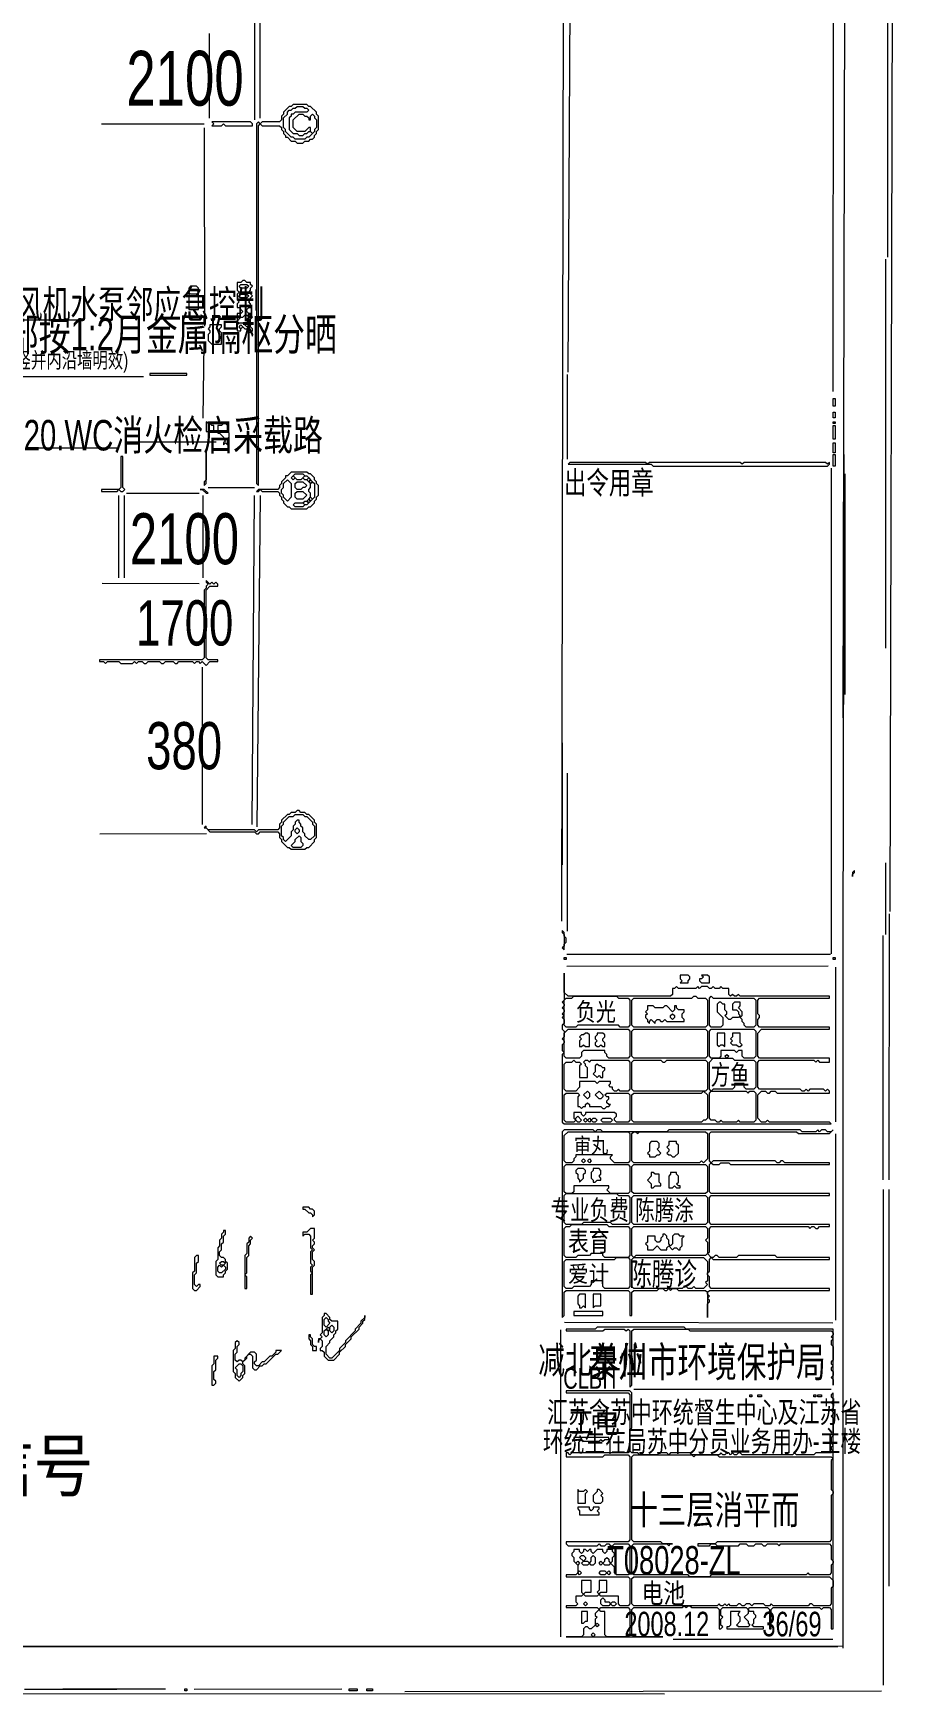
# Model space of a CAD drawing. Extents: x 10 to 1981, y 11 to 1392.
# Drawn here: x 1504 to 1949, y 19 to 878 of the extents above; entities that cross this region are included whole.
import ezdxf

# ---------------------------------------------------------------- set-up
doc = ezdxf.new("R2010")
doc.units = 0
for name, color, linetype, lineweight in [('OCR_TEXT', 6, 'Continuous', 0), ('TRACE_CURVE', 6, 'Continuous', 0), ('TRACE_STRAIGHT', 5, 'Continuous', 0), ('TRACE_TEXT_SYMBOL', 6, 'Continuous', 0)]:
    doc.layers.add(name, color=color, linetype=linetype, lineweight=lineweight)
doc.styles.add('wqy-unicode', font='wqy-unicode.lff')

msp = doc.modelspace()

# ---------------------------------------------------------------- linework, layer by layer
at = {"layer": 'TRACE_CURVE', "color": 6}
for points in [[(1638, 841), (1637, 840), (1636, 840), (1633, 837), (1633, 836), (1632, 835), (1632, 833), (1631, 832), (1622, 832), (1621, 831), (1620, 832), (1619, 831), (1619, 645), (1620, 644), (1620, 830), (1621, 831), (1622, 830), (1631, 830), (1632, 829), (1632, 828), (1633, 827), (1633, 826), (1634, 825), (1634, 824), (1635, 824), (1637, 822), (1639, 822), (1640, 821), (1643, 821), (1644, 822), (1646, 822), (1647, 823), (1648, 823), (1649, 824), (1649, 825), (1650, 826), (1650, 827), (1651, 828), (1651, 835), (1650, 836), (1650, 837), (1647, 840), (1646, 840), (1645, 841)], [(1639, 839), (1640, 840), (1643, 840), (1644, 839), (1645, 839), (1646, 838), (1645, 837), (1639, 837), (1638, 836), (1637, 836), (1637, 835), (1636, 834), (1636, 828), (1638, 826), (1640, 826), (1641, 825), (1643, 825), (1644, 826), (1645, 826), (1646, 827), (1647, 827), (1648, 826), (1646, 824), (1645, 824), (1644, 823), (1639, 823), (1638, 824), (1637, 824), (1634, 827), (1634, 828), (1633, 829), (1633, 834), (1635, 836), (1635, 837), (1636, 838), (1637, 838), (1638, 839)], [(1641, 836), (1643, 836), (1644, 835), (1645, 835), (1646, 834), (1646, 833), (1647, 833), (1647, 835), (1648, 836), (1649, 835), (1649, 834), (1650, 833), (1650, 829), (1649, 828), (1649, 827), (1648, 826), (1647, 827), (1647, 829), (1646, 829), (1644, 827), (1640, 827), (1638, 829), (1638, 833)], [(1782, 379), (1783, 380), (1805, 380), (1806, 379), (1811, 379), (1812, 378), (1812, 365), (1811, 364), (1807, 364), (1806, 365), (1785, 365), (1784, 364), (1779, 364), (1778, 365), (1778, 378), (1779, 379)], [(1844, 379), (1845, 380), (1846, 380), (1847, 379), (1851, 379), (1852, 378), (1852, 365), (1851, 364), (1814, 364), (1813, 365), (1813, 378), (1814, 379)], [(1853, 379), (1854, 380), (1855, 379), (1876, 379), (1877, 378), (1877, 365), (1876, 364), (1872, 364), (1871, 365), (1871, 366), (1870, 367), (1870, 368), (1869, 369), (1870, 370), (1870, 372), (1868, 374), (1869, 375), (1869, 377), (1866, 377), (1865, 376), (1865, 373), (1867, 373), (1868, 372), (1868, 371), (1869, 370), (1868, 369), (1865, 369), (1864, 368), (1863, 368), (1861, 370), (1862, 371), (1862, 372), (1861, 373), (1861, 376), (1860, 376), (1859, 377), (1858, 377), (1857, 376), (1857, 372), (1860, 369), (1860, 365), (1859, 364), (1854, 364), (1853, 365)], [(1780, 363), (1811, 363), (1812, 362), (1812, 349), (1811, 348), (1801, 348), (1800, 349), (1800, 350), (1799, 351), (1799, 352), (1788, 352), (1787, 351), (1787, 349), (1786, 348), (1779, 348), (1778, 349), (1778, 361)], [(1813, 362), (1814, 363), (1851, 363), (1852, 362), (1852, 349), (1851, 348), (1814, 348), (1813, 349)], [(1853, 362), (1854, 363), (1876, 363), (1877, 362), (1877, 349), (1876, 348), (1871, 348), (1870, 349), (1870, 352), (1868, 352), (1867, 351), (1866, 352), (1859, 352), (1859, 349), (1858, 348), (1854, 348), (1853, 349)], [(1782, 346), (1783, 347), (1784, 346), (1786, 346), (1787, 345), (1786, 344), (1786, 338), (1790, 338), (1790, 343), (1789, 344), (1789, 345), (1788, 346), (1789, 347), (1790, 347), (1791, 346), (1792, 347), (1811, 347), (1812, 346), (1812, 332), (1811, 331), (1807, 331), (1806, 332), (1805, 331), (1804, 331), (1803, 332), (1803, 333), (1802, 333), (1801, 334), (1802, 335), (1802, 336), (1796, 336), (1795, 335), (1794, 336), (1786, 336), (1786, 333), (1784, 331), (1779, 331), (1778, 332), (1778, 345), (1779, 346)], [(1813, 346), (1814, 347), (1828, 347), (1829, 346), (1830, 346), (1831, 347), (1851, 347), (1852, 346), (1852, 332), (1851, 331), (1814, 331), (1813, 332)], [(1855, 348), (1865, 348), (1866, 347), (1876, 347), (1877, 346), (1877, 333), (1876, 332), (1872, 332), (1871, 333), (1871, 335), (1866, 335), (1866, 333), (1865, 332), (1855, 332), (1854, 331), (1853, 332), (1853, 346)], [(1861, 349), (1862, 350), (1863, 349), (1862, 348)], [(1778, 329), (1779, 330), (1785, 330), (1786, 329), (1785, 328), (1785, 323), (1786, 323), (1787, 322), (1788, 323), (1789, 323), (1789, 324), (1790, 325), (1791, 324), (1791, 323), (1797, 323), (1798, 322), (1799, 322), (1800, 323), (1801, 323), (1802, 324), (1801, 324), (1800, 325), (1800, 326), (1801, 327), (1801, 328), (1800, 328), (1799, 329), (1800, 330), (1811, 330), (1812, 329), (1812, 316), (1811, 315), (1805, 315), (1804, 316), (1804, 317), (1805, 318), (1805, 319), (1804, 320), (1789, 320), (1789, 319), (1788, 318), (1787, 319), (1787, 320), (1783, 320), (1783, 317), (1784, 316), (1783, 315), (1779, 315), (1778, 316)], [(1790, 331), (1791, 330), (1791, 328), (1790, 327), (1788, 329)], [(1796, 331), (1798, 329), (1798, 328), (1797, 327), (1796, 327), (1794, 329)], [(1849, 330), (1850, 331), (1852, 329), (1852, 317), (1851, 316), (1850, 316), (1849, 315), (1814, 315), (1813, 316), (1813, 329), (1814, 330)], [(1853, 330), (1854, 331), (1872, 331), (1873, 330), (1874, 331), (1876, 331), (1877, 330), (1877, 316), (1876, 315), (1869, 315), (1868, 316), (1867, 315), (1860, 315), (1859, 316), (1858, 315), (1857, 315), (1856, 316), (1854, 316), (1853, 317)], [(1784, 317), (1785, 318), (1787, 316), (1786, 315), (1785, 315), (1784, 316)], [(1780, 310), (1811, 310), (1812, 309), (1812, 295), (1811, 294), (1804, 294), (1802, 296), (1802, 297), (1803, 298), (1784, 298), (1784, 297), (1783, 296), (1783, 295), (1782, 294), (1779, 294), (1778, 295), (1778, 308)], [(1788, 316), (1789, 317), (1790, 316), (1789, 315)], [(1790, 316), (1791, 317), (1792, 316), (1791, 315)], [(1792, 316), (1793, 317), (1794, 317), (1795, 316), (1794, 315), (1793, 315)], [(1797, 316), (1798, 317), (1802, 317), (1803, 316), (1802, 315), (1798, 315)], [(1813, 309), (1814, 310), (1815, 310), (1816, 309), (1817, 310), (1851, 310), (1852, 309), (1852, 296), (1850, 294), (1849, 295), (1848, 294), (1814, 294), (1813, 295)], [(1778, 292), (1779, 293), (1811, 293), (1812, 292), (1812, 279), (1811, 278), (1802, 278), (1800, 280), (1801, 281), (1801, 282), (1783, 282), (1783, 279), (1782, 278), (1779, 278), (1778, 279)], [(1787, 295), (1788, 296), (1789, 295), (1788, 294)], [(1790, 295), (1791, 296), (1792, 295), (1791, 294)], [(1813, 292), (1814, 293), (1851, 293), (1852, 292), (1852, 279), (1851, 278), (1814, 278), (1813, 279)], [(1778, 277), (1779, 278), (1805, 278), (1806, 277), (1811, 277), (1812, 276), (1812, 263), (1811, 262), (1803, 262), (1802, 263), (1788, 263), (1787, 262), (1779, 262), (1778, 263)], [(1813, 276), (1814, 277), (1851, 277), (1852, 276), (1852, 263), (1851, 262), (1814, 262), (1813, 263)], [(1781, 261), (1782, 262), (1800, 262), (1801, 261), (1811, 261), (1812, 260), (1812, 246), (1811, 245), (1799, 245), (1798, 246), (1798, 247), (1792, 247), (1791, 246), (1785, 246), (1784, 245), (1779, 245), (1778, 246), (1778, 260), (1779, 261)], [(1813, 260), (1814, 261), (1851, 261), (1852, 260), (1852, 255), (1851, 254), (1852, 253), (1852, 247), (1851, 246), (1815, 246), (1814, 245), (1813, 246)], [(1804, 244), (1805, 245), (1811, 245), (1812, 244), (1812, 230), (1811, 229), (1799, 229), (1798, 230), (1798, 233), (1792, 233), (1792, 231), (1791, 230), (1783, 230), (1782, 229), (1779, 229), (1778, 230), (1778, 243), (1779, 244)], [(1813, 244), (1814, 245), (1850, 245), (1852, 243), (1852, 233), (1851, 232), (1852, 231), (1850, 229), (1846, 229), (1845, 230), (1844, 229), (1842, 229), (1841, 230), (1840, 230), (1839, 229), (1814, 229), (1813, 230)], [(1813, 142), (1814, 143), (1844, 143), (1845, 142), (1846, 143), (1857, 143), (1858, 142), (1916, 142), (1917, 141), (1916, 140), (1916, 125), (1917, 124), (1917, 123), (1916, 122), (1916, 99), (1915, 98), (1857, 98), (1856, 97), (1847, 97), (1847, 96), (1853, 96), (1854, 97), (1856, 97), (1857, 96), (1868, 96), (1869, 97), (1872, 97), (1873, 96), (1876, 96), (1877, 97), (1880, 97), (1881, 96), (1882, 96), (1883, 97), (1888, 97), (1889, 96), (1890, 97), (1915, 97), (1916, 96), (1916, 89), (1917, 88), (1917, 87), (1916, 86), (1916, 82), (1915, 81), (1905, 81), (1904, 82), (1903, 81), (1854, 81), (1853, 80), (1843, 80), (1842, 81), (1814, 81), (1813, 82), (1813, 96), (1814, 97), (1831, 97), (1832, 96), (1833, 97), (1834, 97), (1829, 97), (1828, 98), (1814, 98), (1813, 99)], [(1784, 87), (1785, 88), (1786, 87), (1785, 86)], [(1786, 90), (1787, 91), (1788, 91), (1789, 90), (1789, 89), (1788, 88)], [(1787, 87), (1788, 88), (1790, 88), (1791, 87), (1790, 86), (1788, 86)], [(1792, 90), (1793, 91), (1794, 90), (1794, 87), (1793, 86), (1792, 86), (1791, 87), (1792, 88)], [(1796, 87), (1797, 88), (1798, 87), (1797, 86)], [(1799, 89), (1800, 90), (1801, 89), (1801, 88), (1802, 87), (1801, 86), (1799, 86), (1798, 87), (1799, 88)], [(1785, 82), (1786, 83), (1787, 82), (1786, 81)], [(1796, 82), (1797, 83), (1799, 83), (1800, 82), (1799, 81), (1797, 81)], [(1800, 82), (1801, 83), (1802, 82), (1801, 81)], [(1813, 79), (1814, 80), (1915, 80), (1917, 78), (1917, 75), (1916, 74), (1916, 66), (1915, 65), (1907, 65), (1906, 66), (1905, 66), (1904, 65), (1886, 65), (1885, 66), (1884, 65), (1882, 65), (1881, 66), (1876, 66), (1875, 65), (1874, 66), (1872, 66), (1871, 65), (1870, 65), (1869, 66), (1868, 66), (1867, 65), (1864, 65), (1863, 66), (1862, 65), (1861, 66), (1860, 65), (1859, 65), (1858, 66), (1857, 65), (1814, 65), (1813, 66)], [(1797, 68), (1798, 69), (1799, 68), (1799, 67), (1801, 67), (1802, 66), (1801, 65), (1798, 65), (1797, 66)], [(1788, 66), (1789, 67), (1790, 66), (1789, 65)], [(1796, 63), (1797, 64), (1811, 64), (1812, 63), (1812, 50), (1811, 49), (1800, 49), (1799, 50), (1799, 62), (1797, 62)], [(1802, 66), (1803, 67), (1804, 67), (1805, 66), (1804, 65), (1803, 65)], [(1794, 55), (1795, 56), (1796, 55), (1795, 54)], [(1792, 50), (1793, 51), (1794, 50), (1793, 49)]]:
    msp.add_lwpolyline(points, close=True, dxfattribs=at)
for points in [[(1778, 392), (1778, 378), (1777, 377), (1778, 376), (1778, 375), (1777, 374), (1778, 373), (1778, 372), (1777, 371), (1778, 370), (1777, 369), (1778, 368), (1778, 366), (1777, 365), (1777, 363), (1778, 362), (1778, 359), (1777, 358), (1778, 357), (1778, 356), (1777, 355), (1777, 352), (1778, 351), (1777, 350), (1777, 315), (1778, 314), (1916, 314), (1915, 315), (1884, 315), (1883, 316), (1882, 315), (1880, 315), (1878, 317), (1878, 329), (1880, 331), (1882, 331), (1883, 330), (1884, 330), (1885, 331), (1887, 331), (1888, 330), (1915, 330), (1915, 331), (1914, 332), (1913, 331), (1912, 332), (1905, 332), (1904, 331), (1903, 332), (1902, 331), (1901, 331), (1900, 332), (1879, 332), (1878, 333), (1878, 346), (1879, 347), (1907, 347), (1908, 346), (1909, 347), (1910, 346), (1915, 346), (1915, 348), (1879, 348), (1878, 349)], [(1878, 349), (1878, 361), (1880, 363), (1915, 363), (1915, 364), (1879, 364), (1878, 365), (1878, 368), (1879, 369), (1879, 370), (1878, 371), (1878, 378), (1879, 379), (1915, 379), (1915, 380), (1869, 380), (1868, 381), (1867, 380), (1866, 380), (1865, 381), (1864, 380), (1863, 381), (1863, 384), (1860, 384), (1859, 385), (1858, 384), (1856, 384), (1855, 385), (1854, 384), (1853, 384), (1852, 385), (1849, 385), (1848, 384), (1847, 385), (1846, 384), (1837, 384), (1836, 385), (1835, 384), (1834, 384), (1834, 381), (1833, 380), (1780, 380), (1778, 382), (1778, 392)], [(1778, 311), (1777, 310), (1777, 214), (1778, 215), (1778, 227), (1779, 228), (1811, 228), (1812, 227), (1812, 215), (1813, 215), (1813, 227), (1814, 228), (1826, 228), (1827, 229), (1829, 229), (1830, 228), (1831, 228), (1832, 229), (1833, 228), (1834, 229), (1836, 229), (1837, 228), (1851, 228), (1852, 227), (1852, 214), (1852, 221), (1853, 222), (1853, 223), (1852, 224), (1853, 225), (1852, 226), (1852, 227), (1853, 228), (1915, 228), (1915, 229), (1854, 229), (1853, 230), (1853, 235), (1852, 236), (1852, 237), (1853, 238), (1853, 244), (1854, 245), (1855, 244), (1915, 244), (1915, 245), (1888, 245), (1887, 246), (1868, 246), (1867, 245), (1858, 245), (1857, 246), (1856, 246), (1855, 245), (1854, 245), (1852, 247), (1853, 248), (1853, 260), (1854, 261), (1904, 261), (1905, 260), (1906, 261), (1907, 261), (1908, 260)], [(1908, 260), (1909, 260), (1910, 261), (1915, 261), (1915, 262), (1854, 262), (1853, 263), (1853, 276), (1854, 277), (1915, 277), (1915, 278), (1854, 278), (1853, 279), (1853, 293), (1854, 294), (1855, 293), (1858, 293), (1859, 294), (1863, 294), (1864, 293), (1915, 293), (1915, 294), (1892, 294), (1891, 295), (1890, 295), (1889, 294), (1888, 294), (1887, 295), (1855, 295), (1854, 294), (1853, 295), (1853, 309), (1854, 310), (1898, 310), (1899, 309), (1915, 309), (1917, 311), (1916, 310), (1914, 310), (1913, 311), (1911, 311), (1910, 310), (1909, 311), (1908, 310), (1901, 310), (1900, 311), (1832, 311), (1831, 310), (1798, 310), (1797, 311), (1795, 311), (1794, 310), (1793, 311), (1778, 311)], [(1779, 176), (1779, 175), (1811, 175), (1812, 174), (1812, 145), (1811, 144), (1782, 144), (1781, 143), (1780, 144), (1779, 144), (1779, 142), (1798, 142), (1799, 143), (1811, 143), (1812, 142), (1812, 99), (1811, 98), (1779, 98), (1779, 97), (1780, 96), (1795, 96), (1796, 97), (1797, 96), (1799, 96), (1800, 97), (1801, 97), (1802, 96), (1803, 96), (1804, 97), (1811, 97), (1812, 96), (1812, 82), (1811, 81), (1805, 81), (1804, 82), (1804, 85), (1802, 87), (1803, 88), (1803, 90), (1804, 91), (1804, 92), (1803, 93), (1803, 94), (1800, 94), (1800, 93), (1799, 92), (1798, 93), (1798, 94), (1795, 94), (1793, 92), (1792, 93), (1792, 94), (1791, 94), (1790, 93), (1789, 94), (1788, 94), (1788, 93), (1787, 92), (1786, 93), (1786, 94), (1783, 94), (1783, 93), (1782, 92), (1782, 91)], [(1917, 172), (1917, 171), (1916, 170), (1917, 169), (1917, 167), (1916, 166), (1917, 165), (1917, 164), (1916, 163), (1917, 162), (1917, 153), (1916, 152), (1916, 149), (1917, 148), (1916, 147), (1916, 146), (1917, 145), (1916, 144), (1908, 144), (1907, 143), (1898, 143), (1897, 144), (1896, 143), (1870, 143), (1869, 144), (1868, 144), (1867, 143), (1866, 143), (1865, 144), (1864, 143), (1863, 144), (1862, 144), (1861, 143), (1860, 143), (1859, 144), (1858, 143), (1844, 143), (1843, 144), (1833, 144), (1832, 143), (1831, 144), (1827, 144), (1826, 143), (1817, 143), (1816, 144), (1813, 144), (1812, 145), (1812, 156), (1813, 157), (1813, 175), (1812, 176), (1779, 176)], [(1842, 65), (1843, 65), (1844, 64), (1857, 64), (1858, 63), (1858, 53), (1859, 53), (1860, 54), (1859, 55), (1859, 58), (1860, 59), (1859, 60), (1859, 63), (1860, 64), (1872, 64), (1873, 63), (1873, 61), (1871, 59), (1873, 57), (1873, 56), (1874, 55), (1873, 54), (1868, 54), (1867, 55), (1869, 57), (1869, 59), (1868, 60), (1868, 61), (1869, 62), (1864, 62), (1864, 55), (1863, 54), (1862, 54), (1862, 53), (1881, 53), (1881, 54), (1876, 54), (1875, 55), (1876, 56), (1876, 58), (1877, 59), (1877, 60), (1876, 61), (1876, 62), (1874, 62), (1873, 63), (1874, 64), (1883, 64), (1884, 63), (1884, 53), (1885, 53), (1885, 63), (1886, 64), (1910, 64), (1911, 63), (1912, 64), (1915, 64), (1916, 63), (1916, 53), (1917, 53), (1917, 175), (1916, 174), (1916, 173), (1917, 172)], [(1782, 91), (1783, 90), (1783, 88), (1785, 86), (1785, 82), (1784, 81), (1779, 81), (1779, 80), (1811, 80), (1812, 79), (1812, 66), (1811, 65), (1807, 65), (1806, 66), (1806, 70), (1797, 70), (1796, 71), (1797, 72), (1800, 72), (1800, 78), (1796, 78), (1796, 73), (1795, 72), (1796, 71), (1795, 70), (1789, 70), (1788, 71), (1789, 72), (1792, 72), (1792, 78), (1787, 78), (1787, 72), (1788, 71), (1787, 70), (1784, 70), (1784, 67), (1785, 66), (1784, 65), (1779, 65), (1779, 64), (1795, 64), (1796, 63), (1794, 61), (1794, 60), (1795, 59), (1794, 58), (1794, 55), (1792, 53), (1791, 53), (1790, 54), (1789, 54), (1788, 53), (1788, 50), (1787, 49), (1779, 49), (1829, 49), (1814, 49), (1813, 50), (1813, 63), (1814, 64), (1839, 64), (1840, 65), (1841, 64), (1842, 65)]]:
    msp.add_lwpolyline(points, dxfattribs=at)
at = {"layer": 'TRACE_STRAIGHT', "color": 5}
for p, q in [((1922.11, 523.88), (1924.33, 1371.38)), ((1946.39, 423.87), (1948.8, 1372.63)), ((1776.87, 418.87), (1778.11, 1223.88)), ((1945, 1153), (1945, 762)), ((1618, 1006), (1618, 833)), ((1620.85, 833.87), (1620.98, 1005.13)), ((1916.99, 692.62), (1917.07, 907.63)), ((1780.04, 702.62), (1781.17, 892.62)), ((1594.69, 833.88), (1594.7, 877.62)), ((1539, 831), (1592, 831)), ((1591.97, 828.88), (1592.24, 726.37)), ((1944, 761), (1944, 560)), ((1443.12, 729.54), (1528.12, 729.72)), ((1591.52, 678.87), (1591.92, 717.64)), ((1435.62, 700.38), (1560.63, 700.45)), ((1779.66, 657.62), (1779.76, 701.38)), ((1504.37, 663.58), (1546.87, 663.44)), ((1551.87, 666.53), (1598.12, 666.57)), ((1916, 653), (1916, 402)), ((1922.09, 401.37), (1922.73, 660.12)), ((1923, 650), (1923, 536)), ((1547.84, 596.38), (1547.87, 638.88)), ((1550.87, 596.37), (1550.88, 638.87)), ((1551.88, 640), (1589.38, 640.12)), ((1591.28, 638.88), (1591.31, 596.37)), ((1594, 643), (1618, 643)), ((1616.8, 468.87), (1617.99, 638.88)), ((1619.39, 467.62), (1621.13, 638.87)), ((1539.38, 593.54), (1589.39, 593.37)), ((1591.15, 468.88), (1591.16, 550.12)), ((1777, 511), (1777, 448)), ((1779.69, 413.62), (1779.71, 495.38)), ((1538.12, 463.93), (1593.13, 464.07)), ((1944, 449), (1944, 412)), ((1922, 431), (1922, 43)), ((1945.87, 285.13), (1946.02, 422.62)), ((1942.84, 285.12), (1942.88, 411.38)), ((1779.37, 395.62), (1914.37, 395.67)), ((1779.38, 401.85), (1915.62, 401.85)), ((1918.12, 395.12), (1918.12, 315.12)), ((1918.12, 308.88), (1918.12, 212.62)), ((1942.86, 280.12), (1942.86, 23.88)), ((1945.88, 75.12), (1945.92, 280.13)), ((1776.09, 207.63), (1776.11, 48.87)), ((1778.12, 211.61), (1916.87, 211.3)), ((1814, 177), (1916, 177)), ((18.13, 42.7), (1919.38, 43.99)), ((1125.62, 43.9), (1921.87, 44.18)), ((1834.38, 47.79), (1916.88, 47.74)), ((1261.87, 19.6), (1829.88, 19.48)), ((1499.12, 21.88), (1546.88, 21.91)), ((1519, 22), (1572, 22)), ((1586.87, 21.86), (1663.13, 21.98)), ((1695.63, 20.64), (1941.88, 20.93))]:
    msp.add_line(p, q, dxfattribs=at)
at = {"layer": 'TRACE_TEXT_SYMBOL', "color": 6}
for points in [[(1596, 832), (1597, 831), (1596, 830), (1601, 830), (1602, 831), (1603, 830), (1617, 830), (1617, 831), (1616, 832)], [(1585, 747), (1584, 746), (1584, 735), (1589, 735), (1589, 746), (1588, 747)], [(1612, 750), (1611, 749), (1609, 749), (1609, 745), (1610, 744), (1609, 743), (1609, 740), (1610, 739), (1609, 738), (1609, 736), (1610, 736), (1612, 734), (1611, 733), (1609, 733), (1609, 729), (1610, 728), (1609, 727), (1609, 724), (1611, 724), (1611, 725), (1612, 726), (1613, 725), (1614, 725), (1616, 723), (1617, 724), (1617, 725), (1616, 726), (1616, 730), (1617, 731), (1616, 732), (1616, 733), (1615, 733), (1614, 734), (1614, 735), (1615, 736), (1616, 736), (1616, 738), (1615, 739), (1616, 740), (1616, 741), (1617, 742), (1615, 744), (1616, 745), (1616, 746), (1617, 747), (1616, 748), (1616, 749), (1614, 749), (1613, 750)], [(1610, 747), (1611, 748), (1614, 748), (1615, 747), (1614, 746), (1611, 746)], [(1584, 744), (1585, 745), (1588, 745), (1589, 744), (1588, 743), (1585, 743)], [(1610, 742), (1611, 743), (1614, 743), (1615, 742), (1614, 741), (1611, 741)], [(1612, 731), (1613, 732), (1614, 732), (1615, 731), (1614, 730), (1614, 729), (1615, 729), (1616, 728), (1616, 727), (1615, 726), (1614, 726), (1612, 728), (1610, 728), (1609, 729), (1611, 731)], [(1595, 727), (1595, 726), (1594, 725), (1595, 724), (1595, 723), (1594, 722), (1594, 719), (1596, 717), (1601, 717), (1601, 723), (1600, 724), (1600, 725), (1601, 726), (1601, 727)], [(1610, 726), (1611, 727), (1612, 726), (1611, 725)], [(1564, 702), (1564, 701), (1583, 701), (1583, 702)], [(1917, 689), (1918, 689), (1918, 685), (1917, 685)], [(1917, 682), (1918, 682), (1918, 679), (1917, 679)], [(1593, 677), (1593, 672), (1597, 672), (1597, 675), (1596, 675), (1595, 676), (1594, 676)], [(1602, 676), (1601, 675), (1599, 675), (1599, 671), (1600, 671), (1602, 669), (1602, 668), (1603, 667), (1602, 666), (1602, 665), (1603, 666), (1604, 665), (1604, 668), (1605, 669), (1605, 671), (1604, 672), (1604, 675), (1603, 676)], [(1917, 677), (1918, 677), (1918, 676), (1917, 676)], [(1917, 675), (1918, 675), (1918, 668), (1917, 668)], [(1593, 662), (1593, 647), (1592, 646), (1592, 644), (1593, 645)], [(1917, 666), (1918, 666), (1918, 661), (1917, 661)], [(1549, 659), (1549, 643), (1548, 642), (1539, 642), (1539, 641), (1547, 641), (1548, 642), (1549, 641), (1550, 641), (1551, 642), (1550, 643), (1550, 659)], [(1781, 656), (1780, 655), (1823, 655), (1824, 654), (1914, 654), (1915, 655), (1915, 656), (1914, 655), (1913, 656), (1871, 656), (1870, 655), (1869, 656), (1822, 656), (1821, 655), (1820, 656)], [(1917, 660), (1918, 660), (1918, 654), (1917, 654)], [(1637, 651), (1635, 649), (1634, 649), (1634, 648), (1632, 646), (1632, 645), (1631, 644), (1631, 643), (1630, 642), (1620, 642), (1619, 641), (1620, 641), (1621, 642), (1622, 641), (1630, 641), (1631, 640), (1631, 639), (1632, 638), (1632, 637), (1633, 636), (1633, 635), (1635, 633), (1636, 633), (1637, 632), (1645, 632), (1646, 633), (1647, 633), (1649, 635), (1649, 636), (1650, 637), (1650, 638), (1651, 639), (1651, 644), (1650, 645), (1650, 646), (1649, 647), (1649, 648), (1647, 650), (1646, 650), (1645, 651)], [(1635, 647), (1637, 645), (1637, 638), (1635, 636), (1633, 638), (1633, 639), (1632, 640), (1632, 642), (1633, 643), (1633, 645)], [(1637, 648), (1638, 649), (1639, 648), (1638, 647)], [(1638, 649), (1639, 650), (1643, 650), (1644, 649), (1642, 647), (1640, 647)], [(1639, 645), (1640, 646), (1643, 646), (1645, 644), (1644, 643), (1643, 643), (1642, 642), (1640, 642), (1639, 643)], [(1643, 648), (1644, 649), (1645, 649), (1646, 648), (1645, 647), (1644, 647)], [(1645, 647), (1646, 648), (1647, 647), (1646, 646)], [(1646, 646), (1647, 647), (1648, 646), (1647, 645)], [(1647, 645), (1648, 646), (1649, 645), (1649, 638), (1648, 637), (1647, 638), (1647, 640), (1646, 641), (1646, 642), (1647, 643)], [(1590, 642), (1591, 642), (1593, 640), (1594, 640), (1592, 642)], [(1639, 640), (1640, 641), (1643, 641), (1645, 639), (1643, 637), (1640, 637), (1639, 638)], [(1643, 635), (1644, 636), (1645, 636), (1646, 635), (1645, 634), (1644, 634)], [(1645, 636), (1646, 637), (1647, 636), (1646, 635)], [(1646, 637), (1647, 638), (1648, 637), (1647, 636)], [(1638, 634), (1639, 635), (1643, 635), (1644, 634), (1643, 633), (1639, 633)], [(1593, 595), (1593, 594), (1594, 593), (1593, 592), (1593, 591), (1592, 590), (1592, 555), (1591, 554), (1538, 554), (1538, 553), (1540, 553), (1541, 552), (1542, 553), (1548, 553), (1549, 552), (1555, 552), (1556, 553), (1557, 552), (1558, 553), (1560, 553), (1561, 552), (1562, 552), (1563, 553), (1569, 553), (1570, 552), (1571, 552), (1572, 553), (1576, 553), (1577, 552), (1578, 552), (1579, 553), (1586, 553), (1587, 552), (1588, 553), (1589, 553), (1590, 552), (1591, 553), (1593, 551), (1595, 553), (1599, 553), (1599, 554), (1594, 554), (1593, 555), (1593, 590), (1595, 592), (1599, 592), (1599, 593), (1598, 594), (1597, 593), (1596, 594), (1595, 593)], [(1640, 476), (1639, 475), (1637, 475), (1636, 474), (1635, 474), (1632, 471), (1632, 470), (1631, 469), (1631, 467), (1630, 466), (1620, 466), (1619, 465), (1618, 466), (1594, 466), (1593, 467), (1593, 468), (1592, 467), (1593, 467), (1595, 465), (1618, 465), (1619, 464), (1620, 464), (1621, 465), (1630, 465), (1631, 464), (1631, 462), (1632, 461), (1632, 460), (1635, 457), (1636, 457), (1637, 456), (1644, 456), (1645, 457), (1646, 457), (1649, 460), (1649, 461), (1650, 462), (1650, 469), (1649, 470), (1649, 471), (1646, 474), (1645, 474), (1644, 475), (1642, 475), (1641, 476)], [(1638, 473), (1639, 474), (1643, 474), (1644, 473), (1645, 473), (1648, 470), (1648, 469), (1649, 468), (1649, 463), (1647, 461), (1646, 461), (1644, 463), (1644, 464), (1643, 465), (1643, 467), (1642, 468), (1642, 469), (1641, 470), (1641, 471), (1640, 471), (1639, 470), (1639, 469), (1638, 468), (1638, 466), (1637, 465), (1637, 463), (1634, 460), (1633, 461), (1633, 462), (1632, 463), (1632, 468), (1633, 469), (1633, 470), (1636, 473)], [(1639, 466), (1640, 467), (1641, 466), (1641, 465), (1640, 464), (1639, 465)], [(1641, 463), (1642, 462), (1642, 460), (1643, 459), (1643, 458), (1642, 457), (1638, 457), (1637, 458), (1639, 460), (1639, 461)], [(1928, 445), (1927, 444), (1927, 442), (1927, 443), (1928, 444)], [(1777, 414), (1777, 413), (1778, 412), (1778, 406), (1777, 405), (1778, 404), (1778, 407), (1779, 408), (1779, 410), (1778, 411), (1778, 413)], [(1778, 400), (1779, 400), (1779, 399), (1778, 399)], [(1917, 400), (1918, 400), (1918, 399), (1917, 399)], [(1838, 391), (1838, 389), (1839, 388), (1838, 387), (1842, 387), (1842, 388), (1843, 389), (1843, 390), (1842, 391)], [(1849, 391), (1850, 390), (1849, 389), (1848, 389), (1848, 388), (1849, 387), (1853, 387), (1853, 390), (1852, 391)], [(1821, 375), (1821, 373), (1820, 372), (1821, 371), (1820, 370), (1820, 369), (1821, 368), (1821, 367), (1822, 366), (1822, 367), (1823, 368), (1825, 366), (1825, 367), (1826, 368), (1827, 368), (1828, 367), (1829, 367), (1830, 368), (1831, 367), (1840, 367), (1840, 368), (1839, 369), (1839, 371), (1840, 372), (1840, 373), (1837, 373), (1836, 374), (1836, 375), (1835, 375), (1835, 373), (1834, 372), (1831, 375), (1830, 375), (1829, 374), (1825, 374), (1824, 375)], [(1833, 370), (1834, 371), (1835, 370), (1835, 369), (1834, 368), (1833, 369)], [(1789, 361), (1788, 360), (1787, 360), (1786, 359), (1787, 358), (1786, 357), (1786, 354), (1787, 354), (1788, 355), (1789, 354), (1791, 354), (1791, 360), (1790, 361)], [(1795, 361), (1795, 360), (1794, 359), (1794, 358), (1795, 357), (1794, 356), (1794, 355), (1795, 354), (1796, 354), (1797, 355), (1798, 354), (1799, 354), (1799, 356), (1798, 357), (1798, 358), (1799, 359), (1799, 360), (1798, 361)], [(1857, 361), (1857, 355), (1858, 354), (1859, 355), (1860, 355), (1861, 354), (1861, 361)], [(1865, 361), (1865, 359), (1864, 358), (1865, 357), (1864, 356), (1865, 355), (1867, 355), (1868, 354), (1869, 354), (1870, 355), (1869, 356), (1869, 361)], [(1795, 345), (1794, 344), (1794, 341), (1793, 340), (1795, 338), (1796, 339), (1797, 338), (1798, 338), (1798, 341), (1799, 342), (1799, 343), (1798, 343), (1797, 344), (1796, 344)], [(1823, 305), (1822, 304), (1822, 300), (1821, 299), (1822, 298), (1822, 297), (1825, 297), (1826, 298), (1827, 298), (1828, 299), (1826, 301), (1827, 302), (1827, 304), (1826, 305)], [(1832, 305), (1832, 303), (1831, 302), (1832, 301), (1832, 300), (1831, 299), (1832, 298), (1833, 298), (1834, 297), (1835, 297), (1837, 299), (1837, 303), (1836, 304), (1836, 305)], [(1785, 291), (1784, 290), (1784, 289), (1785, 288), (1785, 286), (1786, 285), (1786, 284), (1788, 286), (1788, 288), (1789, 289), (1789, 290), (1788, 291)], [(1793, 291), (1793, 290), (1792, 289), (1792, 286), (1793, 285), (1793, 284), (1794, 284), (1795, 285), (1797, 285), (1797, 286), (1796, 287), (1797, 288), (1797, 290), (1796, 291)], [(1823, 289), (1823, 287), (1821, 285), (1823, 283), (1823, 281), (1824, 281), (1825, 282), (1828, 282), (1828, 283), (1827, 284), (1827, 288), (1825, 288), (1824, 289)], [(1833, 289), (1833, 288), (1832, 287), (1832, 281), (1834, 281), (1835, 282), (1836, 281), (1838, 281), (1838, 282), (1837, 282), (1836, 283), (1837, 284), (1837, 287), (1836, 288), (1836, 289)], [(1643, 271), (1643, 270), (1644, 270), (1646, 268), (1647, 268), (1648, 267), (1648, 266), (1649, 267), (1649, 269), (1648, 270), (1647, 270), (1646, 271)], [(1602, 259), (1602, 258), (1601, 257), (1601, 255), (1600, 254), (1600, 251), (1599, 250), (1599, 244), (1598, 243), (1598, 236), (1599, 235), (1602, 235), (1602, 236), (1603, 237), (1603, 238), (1604, 239), (1604, 242), (1603, 243), (1603, 244), (1602, 245), (1601, 245), (1600, 246), (1600, 248), (1601, 249), (1601, 252), (1602, 253), (1602, 256), (1603, 257), (1603, 259)], [(1647, 260), (1645, 258), (1643, 258), (1643, 256), (1644, 257), (1646, 257), (1647, 256), (1647, 250), (1648, 249), (1647, 248), (1647, 242), (1648, 241), (1647, 240), (1647, 238), (1648, 237), (1647, 236), (1647, 226), (1648, 226), (1648, 240), (1649, 241), (1649, 243), (1648, 244), (1648, 248), (1649, 249), (1648, 250), (1648, 251), (1649, 252), (1649, 253), (1648, 254), (1649, 255), (1649, 260)], [(1616, 256), (1615, 255), (1615, 253), (1614, 252), (1614, 247), (1613, 246), (1613, 229), (1614, 229), (1614, 235), (1613, 236), (1614, 237), (1614, 245), (1615, 246), (1615, 251), (1616, 252), (1616, 254), (1617, 255)], [(1829, 257), (1829, 256), (1828, 255), (1828, 254), (1827, 253), (1826, 253), (1825, 254), (1825, 256), (1821, 256), (1821, 253), (1820, 252), (1821, 251), (1821, 249), (1824, 249), (1826, 251), (1828, 249), (1831, 249), (1831, 250), (1832, 251), (1834, 249), (1835, 250), (1836, 250), (1837, 249), (1838, 249), (1838, 250), (1839, 251), (1839, 255), (1840, 256), (1838, 256), (1837, 257), (1835, 257), (1834, 256), (1834, 252), (1833, 251), (1832, 252), (1832, 254), (1831, 255), (1831, 256), (1830, 257)], [(1588, 246), (1587, 245), (1587, 238), (1586, 237), (1586, 229), (1587, 228), (1588, 228), (1590, 230), (1590, 231), (1589, 231), (1588, 230), (1587, 231), (1587, 236), (1588, 237), (1588, 242), (1589, 243), (1589, 246)], [(1599, 240), (1600, 241), (1601, 240), (1602, 241), (1603, 240), (1603, 239), (1601, 237), (1600, 237), (1599, 238)], [(1600, 242), (1601, 243), (1602, 243), (1603, 242), (1602, 241), (1601, 241)], [(1786, 226), (1785, 225), (1785, 221), (1786, 220), (1786, 219), (1787, 219), (1788, 220), (1789, 219), (1789, 226)], [(1793, 226), (1793, 219), (1794, 220), (1797, 220), (1797, 226)], [(1654, 216), (1654, 215), (1653, 214), (1653, 206), (1652, 205), (1653, 204), (1652, 203), (1651, 203), (1651, 201), (1651, 202), (1652, 203), (1653, 202), (1653, 199), (1652, 198), (1652, 197), (1653, 197), (1654, 196), (1654, 194), (1656, 192), (1659, 192), (1662, 195), (1662, 196), (1665, 199), (1665, 200), (1668, 203), (1668, 204), (1672, 208), (1672, 209), (1674, 211), (1674, 212), (1675, 213), (1675, 215), (1675, 214), (1673, 212), (1673, 211), (1670, 208), (1670, 207), (1665, 202), (1665, 201), (1662, 198), (1662, 197), (1658, 193), (1657, 193), (1655, 195), (1655, 199), (1657, 201), (1657, 202), (1659, 204), (1659, 205), (1660, 206), (1660, 207), (1661, 208), (1661, 212), (1658, 212), (1657, 213), (1657, 214), (1655, 216)], [(1783, 217), (1783, 215), (1798, 215), (1798, 217)], [(1654, 213), (1655, 214), (1656, 213), (1656, 212), (1657, 211), (1655, 209), (1654, 210)], [(1654, 207), (1655, 208), (1656, 207), (1656, 205), (1655, 204), (1654, 205)], [(1655, 208), (1656, 209), (1657, 208), (1656, 207)], [(1657, 209), (1658, 210), (1659, 209), (1659, 207), (1658, 206), (1657, 207)], [(1795, 209), (1794, 208), (1779, 208), (1779, 207), (1798, 207), (1799, 208), (1809, 208), (1810, 207), (1811, 208), (1812, 207), (1812, 178), (1813, 179), (1813, 207), (1814, 208), (1842, 208), (1843, 207), (1916, 207), (1917, 206), (1917, 205), (1916, 204), (1917, 203), (1916, 202), (1916, 200), (1917, 199), (1917, 192), (1916, 191), (1916, 190), (1917, 189), (1916, 188), (1916, 187), (1917, 186), (1917, 184), (1916, 183), (1917, 182), (1917, 179), (1917, 208), (1841, 208), (1840, 209)], [(1609, 202), (1608, 201), (1608, 198), (1607, 197), (1607, 186), (1608, 185), (1608, 183), (1610, 181), (1612, 183), (1612, 184), (1613, 185), (1613, 189), (1612, 190), (1612, 191), (1614, 193), (1614, 194), (1615, 195), (1616, 195), (1617, 194), (1617, 188), (1618, 187), (1619, 187), (1621, 189), (1622, 189), (1623, 190), (1624, 190), (1629, 195), (1630, 195), (1632, 197), (1629, 197), (1629, 196), (1627, 194), (1626, 194), (1623, 191), (1622, 191), (1620, 189), (1619, 189), (1618, 190), (1618, 191), (1619, 192), (1619, 195), (1618, 196), (1616, 196), (1613, 193), (1613, 192), (1612, 191), (1611, 192), (1610, 192), (1609, 191), (1608, 192), (1608, 195), (1609, 196), (1609, 199), (1610, 200), (1610, 201)], [(1646, 205), (1646, 203), (1647, 202), (1647, 200), (1648, 199), (1648, 197), (1650, 197), (1650, 199), (1649, 199), (1648, 200), (1648, 203), (1647, 204), (1647, 205)], [(1597, 194), (1597, 190), (1596, 189), (1596, 179), (1597, 179), (1598, 180), (1598, 181), (1597, 182), (1597, 186), (1598, 187), (1598, 192), (1599, 193), (1599, 194)], [(1610, 190), (1611, 190), (1612, 189), (1612, 186), (1611, 185), (1611, 184), (1610, 183), (1609, 184), (1609, 187), (1608, 188)], [(1874, 174), (1875, 174), (1875, 173), (1874, 173)], [(1878, 174), (1880, 174), (1880, 173), (1878, 173)], [(1907, 174), (1908, 174), (1908, 173), (1907, 173)], [(1909, 174), (1911, 174), (1911, 173), (1909, 173)], [(1783, 152), (1783, 150), (1784, 151), (1785, 151), (1786, 150), (1787, 151), (1788, 150), (1796, 150), (1797, 151), (1798, 150), (1799, 151), (1801, 151), (1801, 152)], [(1785, 125), (1785, 118), (1789, 118), (1789, 123), (1790, 124), (1789, 125), (1788, 124), (1786, 124)], [(1795, 125), (1795, 124), (1793, 122), (1793, 119), (1794, 118), (1797, 118), (1798, 119), (1798, 121), (1797, 122), (1798, 123), (1796, 125)], [(1785, 116), (1785, 115), (1786, 114), (1786, 112), (1796, 112), (1796, 113), (1795, 114), (1796, 115), (1796, 116), (1793, 116), (1793, 115), (1792, 114), (1791, 115), (1791, 116)], [(1787, 62), (1787, 56), (1788, 56), (1789, 57), (1790, 57), (1790, 62)], [(1582, 22), (1583, 22), (1583, 21), (1582, 21)], [(1667, 22), (1671, 22), (1671, 21), (1667, 21)], [(1676, 22), (1679, 22), (1679, 21), (1676, 21)]]:
    msp.add_lwpolyline(points, close=True, dxfattribs=at)

# ---------------------------------------------------------------- texts
at = {"layer": 'OCR_TEXT', "color": 6, "style": 'wqy-unicode'}
for s, height, width, p in [('2100', 28.308, 0.72, (1551.8, 840.38)), ('100x100防火线棺，风机水泵邻应急控制', 14.5904, 0.72, (1368.63, 730.46)), ('400x100前火线槽，内部按1:2月金属隔枢分晒', 16.7513, 0.72, (1329.49, 713.83)), ('详见系统配竖并内沿墙明效)', 8.0882, 0.72, (1454.86, 704.79)), ('NH-BV-4x2.5-G20.WC消火检启采载路', 15.748, 0.72, (1392.59, 662.15)), ('出令用章', 11.811, 0.72, (1777.89, 639.61)), ('2100', 26.356, 0.72, (1553.59, 603.35)), ('1700', 23.427, 0.72, (1556.87, 561.31)), ('380', 24.403, 0.72, (1562.04, 497.33)), ('负光', 9.49, 0.800764, (1784, 367.3)), ('方鱼', 10.236, 0.72, (1853.67, 334.29)), ('审丸', 7.909, 0.823643, (1783, 298.99)), ('专业负费', 10.281, 0.72, (1770.95, 264.41)), ('陈腾涂', 10.281, 0.72, (1814.69, 264.35)), ('表育', 10.281, 0.76544, (1780, 248.29)), ('爱计', 8.661, 0.90142, (1780, 232.18)), ('陈腾诊', 11.863, 0.72, (1811.66, 230.56)), ('减北单位', 14.111, 0.72, (1764.62, 184.93)), ('泰州市环境保护局', 15.611, 0.72, (1790.5, 183.22)), ('CLBIT', 10.749, 0.72, (1777.52, 177.14)), ('汇苏含苏中环统督生中心及江苏省', 11.0236, 0.72, (1769.17, 159.51)), ('工电', 11.372, 0.86268, (1780, 154.18)), ('环统生在局苏中分员业务用办-主楼', 10.928, 0.72, (1767, 144.55)), ('水流、信号', 26.221, 0.85936, (1381, 124.28)), ('十三层消平而', 14.895, 0.72, (1811.82, 107.12)), ('T08028-ZL', 14.642, 0.72, (1800.21, 81.2)), ('电池', 10.372, 0.794463, (1818, 66.3)), ('2008.12', 12.594, 0.72, (1809.11, 49.27)), ('36/69', 12.704, 0.72, (1880.4, 49.17))]:
    msp.add_text(s, height=height, dxfattribs=dict(at, width=width)).set_placement(p)

doc.saveas('drawing.dxf')
